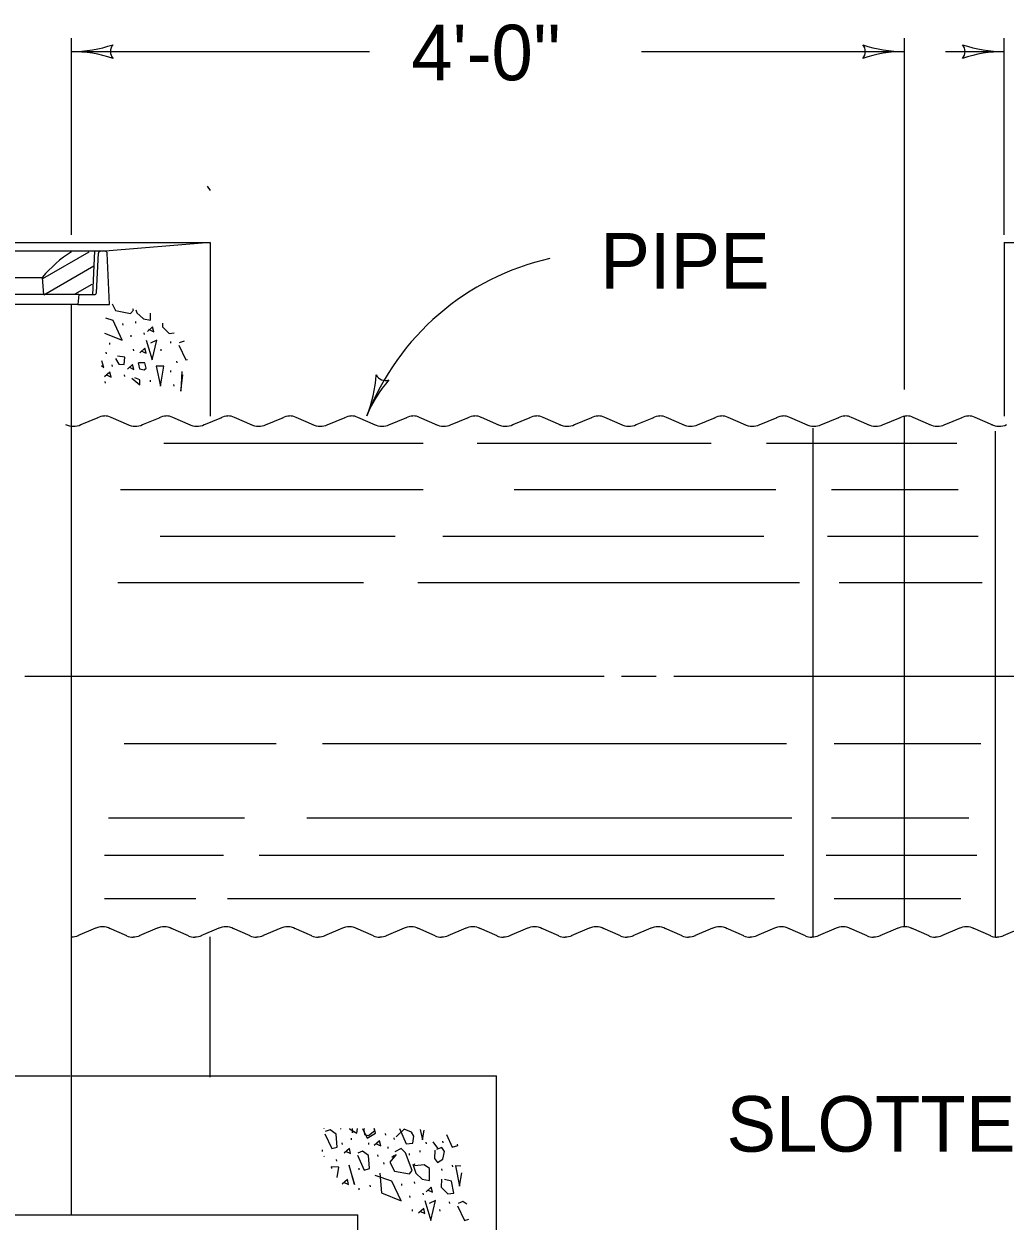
# Model space of a CAD drawing. Extents: x 1007 to 1035.5, y 1000.5 to 1021.5.
# Drawn here: x 1020.358 to 1023.892, y 1009.937 to 1014.247 of the extents above; entities that cross this region are included whole.
import ezdxf

# ---------------------------------------------------------------- set-up
doc = ezdxf.new("R2010")
doc.units = 0
doc.layers.add('Level 1', color=7, linetype='Continuous')
doc.layers.add('Level 5', color=7, linetype='Continuous')

msp = doc.modelspace()

# ---------------------------------------------------------------- linework, layer by layer
at = {"layer": 'Level 1'}
for p, q in [((1020.5292, 1013.4883), (1020.5292, 1014.1963)), ((1023.5293, 1012.9308), (1023.5293, 1014.1963)), ((1023.8886, 1013.4883), (1023.8886, 1014.1963)), ((1021.0187, 1013.6626), (1021.0293, 1013.6477)), ((1018.3417, 1013.4602), (1021.0293, 1013.4602)), ((1021.0292, 1013.4602), (1020.6507, 1013.4289)), ((1021.0293, 1013.4602), (1021.0293, 1012.8351)), ((1023.8886, 1013.4602), (1023.8886, 1012.8351)), ((1023.8886, 1013.4602), (1024.2038, 1013.4602)), ((1020.6343, 1013.4289), (1018.744, 1013.4289)), ((1020.4266, 1013.3309), (1020.5929, 1013.4269)), ((1020.6124, 1013.4286), (1020.6047, 1013.2724)), ((1020.6194, 1013.2802), (1020.6264, 1013.4214)), ((1020.6507, 1013.4289), (1020.6343, 1013.4289)), ((1020.6659, 1013.2375), (1020.6584, 1013.4214)), ((1020.4304, 1013.2724), (1020.6094, 1013.3758)), ((1020.3067, 1013.3348), (1020.4249, 1013.3348)), ((1020.4304, 1013.2724), (1020.4249, 1013.3348)), ((1020.543, 1013.2749), (1020.6038, 1013.3101)), ((1020.5565, 1013.2727), (1018.8144, 1013.2727)), ((1020.5527, 1013.2375), (1018.8183, 1013.2375)), ((1020.5292, 1009.9601), (1020.5292, 1013.2375)), ((1020.5565, 1013.2727), (1020.5527, 1013.2375)), ((1020.5527, 1013.2375), (1020.6659, 1013.2375)), ((1020.5565, 1013.2727), (1020.6116, 1013.2727)), ((1020.7137, 1013.1684), (1020.7144, 1013.1624)), ((1020.7595, 1013.1758), (1020.7602, 1013.1698)), ((1020.743, 1013.1263), (1020.7438, 1013.1203)), ((1020.7906, 1013.1354), (1020.7913, 1013.1294)), ((1020.8859, 1013.1043), (1020.8867, 1013.0983)), ((1020.6532, 1013.0658), (1020.6539, 1013.0598)), ((1020.666, 1013.0988), (1020.6668, 1013.0928)), ((1020.7522, 1013.0768), (1020.7528, 1013.0708)), ((1020.8511, 1013.0768), (1020.8518, 1013.0708)), ((1020.6752, 1013.0199), (1020.6759, 1013.014)), ((1020.9079, 1013.0328), (1020.9087, 1013.0268)), ((1020.7192, 1012.9833), (1020.7199, 1012.9773)), ((1020.8859, 1012.9998), (1020.8867, 1012.9938)), ((1020.6495, 1012.9595), (1020.6503, 1012.9535)), ((1020.8126, 1012.965), (1020.8133, 1012.959)), ((1020.8969, 1012.9485), (1020.8977, 1012.9425)), ((1020.5612, 1012.8034), (1020.6261, 1012.8306)), ((1020.6709, 1012.8312), (1020.7345, 1012.8038)), ((1020.7834, 1012.8034), (1020.8483, 1012.8306)), ((1020.8932, 1012.8312), (1020.9568, 1012.8038)), ((1021.0057, 1012.8034), (1021.0706, 1012.8306)), ((1021.1154, 1012.8312), (1021.179, 1012.8038)), ((1021.2279, 1012.8034), (1021.2928, 1012.8306)), ((1021.3377, 1012.8312), (1021.4013, 1012.8038)), ((1021.4502, 1012.8034), (1021.5151, 1012.8306)), ((1021.5599, 1012.8312), (1021.6235, 1012.8038)), ((1021.6724, 1012.8034), (1021.7373, 1012.8306)), ((1021.7822, 1012.8312), (1021.8458, 1012.8038)), ((1021.8947, 1012.8034), (1021.9596, 1012.8306)), ((1022.0044, 1012.8312), (1022.068, 1012.8038)), ((1022.1169, 1012.8034), (1022.1818, 1012.8306)), ((1022.2267, 1012.8312), (1022.2903, 1012.8038)), ((1022.3392, 1012.8034), (1022.4041, 1012.8306)), ((1022.4489, 1012.8312), (1022.5125, 1012.8038)), ((1022.5614, 1012.8034), (1022.6263, 1012.8306)), ((1022.6712, 1012.8312), (1022.7348, 1012.8038)), ((1022.7837, 1012.8034), (1022.8486, 1012.8306)), ((1022.8934, 1012.8312), (1022.957, 1012.8038)), ((1023.0059, 1012.8034), (1023.0708, 1012.8306)), ((1023.1157, 1012.8312), (1023.1793, 1012.8038)), ((1023.2282, 1012.8034), (1023.2931, 1012.8306)), ((1023.3379, 1012.8312), (1023.4015, 1012.8038)), ((1023.4504, 1012.8034), (1023.5153, 1012.8306)), ((1023.5293, 1010.9982), (1023.5293, 1012.8351)), ((1023.5602, 1012.8312), (1023.6238, 1012.8038)), ((1023.6727, 1012.8034), (1023.7376, 1012.8306)), ((1023.7824, 1012.8312), (1023.846, 1012.8038)), ((1023.2011, 1010.9601), (1023.2011, 1012.7919)), ((1023.8573, 1010.9601), (1023.8573, 1012.7815)), ((1021.7955, 1012.7367), (1020.8626, 1012.7367)), ((1022.8331, 1012.7367), (1021.9906, 1012.7367)), ((1023.7183, 1012.7367), (1023.033, 1012.7367)), ((1021.7955, 1012.5694), (1020.7055, 1012.5694)), ((1023.0663, 1012.5694), (1022.1239, 1012.5694)), ((1023.7232, 1012.5694), (1023.2662, 1012.5694)), ((1021.6955, 1012.4023), (1020.8483, 1012.4023)), ((1023.0235, 1012.4023), (1021.8668, 1012.4023)), ((1023.7945, 1012.4023), (1023.2519, 1012.4023)), ((1021.5813, 1012.235), (1020.696, 1012.235)), ((1023.152, 1012.235), (1021.7764, 1012.235)), ((1023.8088, 1012.235), (1023.2948, 1012.235)), ((1024.2038, 1011.8976), (1022.6983, 1011.8976)), ((1021.2672, 1011.6552), (1020.7198, 1011.6552)), ((1023.1044, 1011.6552), (1021.4338, 1011.6552)), ((1023.8041, 1011.6552), (1023.2758, 1011.6552)), ((1021.1529, 1011.3876), (1020.6627, 1011.3876)), ((1023.1234, 1011.3876), (1021.3767, 1011.3876)), ((1023.7612, 1011.3876), (1023.2662, 1011.3876)), ((1021.0768, 1011.2538), (1020.6484, 1011.2538)), ((1023.0948, 1011.2538), (1021.2053, 1011.2538)), ((1023.7898, 1011.2538), (1023.2472, 1011.2538)), ((1020.9768, 1011.0978), (1020.6484, 1011.0978)), ((1023.0615, 1011.0978), (1021.0911, 1011.0978)), ((1023.7327, 1011.0978), (1023.2758, 1011.0978)), ((1020.6162, 1010.9918), (1020.5513, 1010.9646)), ((1020.7287, 1010.964), (1020.6651, 1010.9914)), ((1020.8384, 1010.9918), (1020.7735, 1010.9646)), ((1020.9509, 1010.964), (1020.8873, 1010.9914)), ((1021.0607, 1010.9918), (1020.9958, 1010.9646)), ((1021.0293, 1010.4548), (1021.0293, 1010.9601)), ((1021.1732, 1010.964), (1021.1096, 1010.9914)), ((1021.2829, 1010.9918), (1021.218, 1010.9646)), ((1021.3954, 1010.964), (1021.3318, 1010.9914)), ((1021.5052, 1010.9918), (1021.4403, 1010.9646)), ((1021.6177, 1010.964), (1021.5541, 1010.9914)), ((1021.7274, 1010.9918), (1021.6625, 1010.9646)), ((1021.8399, 1010.964), (1021.7763, 1010.9914)), ((1021.9497, 1010.9918), (1021.8848, 1010.9646)), ((1022.0622, 1010.964), (1021.9986, 1010.9914)), ((1022.1719, 1010.9918), (1022.107, 1010.9646)), ((1022.2844, 1010.964), (1022.2208, 1010.9914)), ((1022.3942, 1010.9918), (1022.3293, 1010.9646)), ((1022.5067, 1010.964), (1022.4431, 1010.9914)), ((1022.6164, 1010.9918), (1022.5515, 1010.9646)), ((1022.7289, 1010.964), (1022.6653, 1010.9914)), ((1022.8387, 1010.9918), (1022.7738, 1010.9646)), ((1022.9512, 1010.964), (1022.8876, 1010.9914)), ((1023.0609, 1010.9918), (1022.996, 1010.9646)), ((1023.1734, 1010.964), (1023.1098, 1010.9914)), ((1023.2832, 1010.9918), (1023.2183, 1010.9646)), ((1023.3957, 1010.964), (1023.3321, 1010.9914)), ((1023.5054, 1010.9918), (1023.4405, 1010.9646)), ((1023.6179, 1010.964), (1023.5543, 1010.9914)), ((1023.7277, 1010.9918), (1023.6628, 1010.9646)), ((1023.8402, 1010.964), (1023.7766, 1010.9914)), ((1023.9499, 1010.9918), (1023.885, 1010.9646)), ((1018.8425, 1010.4601), (1020.5243, 1010.4601)), ((1020.5292, 1010.4601), (1022.0605, 1010.4601)), ((1022.0605, 1009.1072), (1022.0605, 1010.4601)), ((1021.438, 1010.271), (1021.4382, 1010.2698)), ((1021.4983, 1010.271), (1021.4987, 1010.268)), ((1021.5034, 1010.219), (1021.5042, 1010.213)), ((1021.5364, 1010.2355), (1021.5372, 1010.2295)), ((1021.5987, 1010.219), (1021.5994, 1010.213)), ((1021.6592, 1010.252), (1021.6599, 1010.246)), ((1021.6903, 1010.2373), (1021.6911, 1010.2313)), ((1021.8058, 1010.2208), (1021.8065, 1010.2148)), ((1021.8487, 1010.1993), (1021.8323, 1010.2225)), ((1021.8663, 1010.2245), (1021.867, 1010.2185)), ((1021.4319, 1010.1933), (1021.4327, 1010.1873)), ((1021.6317, 1010.175), (1021.6324, 1010.169)), ((1021.6683, 1010.2043), (1021.6691, 1010.1983)), ((1021.6828, 1010.1673), (1021.6926, 1010.1739)), ((1021.7453, 1010.1805), (1021.7461, 1010.1745)), ((1021.7838, 1010.1915), (1021.7845, 1010.1855)), ((1021.4378, 1010.1716), (1021.4394, 1010.1695)), ((1021.4651, 1010.132), (1021.4663, 1010.1259)), ((1021.4833, 1010.1585), (1021.484, 1010.1525)), ((1021.6537, 1010.1475), (1021.6544, 1010.1415)), ((1021.765, 1010.1433), (1021.7628, 1010.1366)), ((1021.9011, 1010.1383), (1021.9018, 1010.1324)), ((1021.9319, 1010.1351), (1021.9115, 1010.1357)), ((1021.5638, 1010.1273), (1021.5646, 1010.1214)), ((1021.8626, 1010.1255), (1021.8633, 1010.1196)), ((1021.5638, 1010.0559), (1021.5646, 1010.0499)), ((1021.6042, 1010.0669), (1021.6049, 1010.0609)), ((1021.7178, 1010.0706), (1021.7186, 1010.0646)), ((1021.7637, 1010.0779), (1021.7643, 1010.0719)), ((1021.7472, 1010.0284), (1021.7479, 1010.0224)), ((1021.7948, 1010.0376), (1021.7955, 1010.0316)), ((1021.8901, 1010.0064), (1021.8908, 1010.0004)), ((1017.8104, 1009.9601), (1021.5605, 1009.9601)), ((1021.5605, 1009.1072), (1021.5605, 1009.9601)), ((1021.7563, 1009.9789), (1021.757, 1009.9729)), ((1021.8553, 1009.9789), (1021.856, 1009.9729))]:
    msp.add_line(p, q, dxfattribs=at)
for points in [[(1020.6758, 1013.2391), (1020.6884, 1013.215), (1020.7422, 1013.2046), (1020.7526, 1013.2165), (1020.7508, 1013.2209)], [(1020.7615, 1013.2183), (1020.7653, 1013.2076), (1020.7885, 1013.1859), (1020.8146, 1013.1807), (1020.8146, 1013.2053)], [(1020.648, 1013.1341), (1020.7123, 1013.1083), (1020.6794, 1013.1792), (1020.6529, 1013.1878)], [(1020.8072, 1013.1478), (1020.8258, 1013.1388), (1020.8213, 1013.1568), (1020.8027, 1013.1403)], [(1020.8574, 1013.1696), (1020.8572, 1013.1568), (1020.8811, 1013.1329), (1020.8993, 1013.1348)], [(1020.7982, 1013.109), (1020.8198, 1013.0373), (1020.8363, 1013.109), (1020.8138, 1013.0978)], [(1020.9348, 1013.1053), (1020.9348, 1013.1052), (1020.9177, 1013.0985)], [(1020.7797, 1013.0708), (1020.7983, 1013.0618), (1020.7938, 1013.0798), (1020.7752, 1013.0633)], [(1020.9162, 1013.0903), (1020.9408, 1013.0373), (1020.9477, 1013.0391)], [(1020.6374, 1013.0175), (1020.6458, 1013.0097), (1020.6389, 1013.034)], [(1020.6877, 1013.0425), (1020.7003, 1013.0223), (1020.7198, 1013.0216), (1020.7213, 1013.0478), (1020.6958, 1013.0515)], [(1020.7357, 1013.0122), (1020.7543, 1013.0032), (1020.7498, 1013.0212), (1020.7312, 1013.0047)], [(1020.7698, 1013.0276), (1020.775, 1013.0059), (1020.7907, 1013.0022), (1020.7989, 1013.0082), (1020.7937, 1013.0276), (1020.7713, 1013.0268)], [(1020.6533, 1012.9847), (1020.6719, 1012.9758), (1020.6674, 1012.9937), (1020.6488, 1012.9772)], [(1020.8348, 1013.0154), (1020.8498, 1012.943), (1020.8624, 1013.0147), (1020.8341, 1013.0154)], [(1020.9274, 1012.9955), (1020.9229, 1012.9253), (1020.9311, 1012.9835)], [(1020.7474, 1012.9716), (1020.7758, 1012.9484), (1020.7758, 1012.9663), (1020.7571, 1012.9731)], [(1022.4483, 1011.8976), (1020.3619, 1011.8976)], [(1022.6358, 1011.8976), (1022.5108, 1011.8976)], [(1021.442, 1010.2508), (1021.4667, 1010.1978), (1021.4861, 1010.2031), (1021.4823, 1010.2501), (1021.4608, 1010.2658), (1021.4435, 1010.2591)], [(1021.5305, 1010.271), (1021.5305, 1010.2688), (1021.5574, 1010.2531), (1021.5596, 1010.271)], [(1021.5403, 1010.271), (1021.5417, 1010.2546), (1021.5417, 1010.271)], [(1021.578, 1010.271), (1021.594, 1010.2352), (1021.6246, 1010.2531), (1021.6208, 1010.271)], [(1021.5831, 1010.271), (1021.582, 1010.2651), (1021.5843, 1010.2494), (1021.5992, 1010.2449), (1021.6216, 1010.2628), (1021.6201, 1010.271)], [(1021.7103, 1010.271), (1021.7344, 1010.215), (1021.759, 1010.218), (1021.7628, 1010.2427), (1021.7538, 1010.2576), (1021.7277, 1010.2681), (1021.6985, 1010.2404)], [(1021.7858, 1010.2669), (1021.7934, 1010.23), (1021.7994, 1010.2643)], [(1021.6244, 1010.2167), (1021.6431, 1010.2078), (1021.6386, 1010.2257), (1021.6199, 1010.2093)], [(1021.8796, 1010.2493), (1021.901, 1010.2033), (1021.9204, 1010.2086), (1021.9199, 1010.2141)], [(1021.5163, 1010.1893), (1021.5349, 1010.1803), (1021.5305, 1010.1982), (1021.5118, 1010.1818)], [(1021.5593, 1010.1739), (1021.584, 1010.1208), (1021.6034, 1010.1261), (1021.5997, 1010.1732), (1021.578, 1010.1888), (1021.5608, 1010.1821)], [(1021.6985, 1010.1769), (1021.6762, 1010.1486), (1021.6926, 1010.1172), (1021.7463, 1010.1068), (1021.7568, 1010.1187), (1021.7322, 1010.1829), (1021.7164, 1010.1986), (1021.6941, 1010.1867)], [(1021.8382, 1010.1919), (1021.8374, 1010.162), (1021.8479, 1010.1478), (1021.8673, 1010.1605), (1021.8726, 1010.1874), (1021.8628, 1010.2023), (1021.8442, 1010.1948)], [(1021.4862, 1010.0941), (1021.4928, 1010.1313), (1021.4643, 1010.132)], [(1021.5283, 1010.1388), (1021.5492, 1010.0687), (1021.5298, 1010.1388)], [(1021.7583, 1010.1418), (1021.7695, 1010.1098), (1021.7927, 1010.0881), (1021.8188, 1010.0828), (1021.8188, 1010.1262), (1021.7993, 1010.1396), (1021.7665, 1010.1358)], [(1021.9123, 1010.1357), (1021.9272, 1010.0633), (1021.9356, 1010.1108)], [(1021.6403, 1010.1098), (1021.6463, 1010.0388), (1021.7164, 1010.0104), (1021.6836, 1010.0813), (1021.6238, 1010.1008)], [(1021.8621, 1010.0881), (1021.8613, 1010.0589), (1021.8853, 1010.0351), (1021.9062, 1010.0373), (1021.8987, 1010.0806), (1021.8726, 1010.0866)], [(1021.5089, 1010.0774), (1021.5276, 1010.0685), (1021.5232, 1010.0864), (1021.5045, 1010.07)], [(1021.8113, 1010.0499), (1021.83, 1010.041), (1021.8255, 1010.0589), (1021.8068, 1010.0425)], [(1021.8023, 1010.0112), (1021.824, 1009.9394), (1021.8404, 1010.0112), (1021.818, 1009.9999)], [(1021.9528, 1009.9974), (1021.939, 1010.0074), (1021.9218, 1010.0007)], [(1021.7838, 1009.973), (1021.8025, 1009.964), (1021.798, 1009.9819), (1021.7793, 1009.9655)], [(1021.9203, 1009.9925), (1021.945, 1009.9394), (1021.9609, 1009.9437)]]:
    msp.add_lwpolyline(points, dxfattribs=at)
for centre, radius, start, end in [((1020.7743, 1013.0432), 0.4552, 122.5678, 140.1478), ((1020.6343, 1013.4211), 0.00781, 90, 177.1376), ((1020.6506, 1013.4211), 0.00781, 2.3377, 90), ((1020.6116, 1013.2805), 0.00781, 270, 357.1365), ((1020.537, 1012.8611), 0.0625, 242.8207, 295.0261), ((1020.6482, 1012.7778), 0.0573, 90, 115.8573), ((1020.6482, 1012.7786), 0.0573, 65.4112, 90), ((1020.7593, 1012.8611), 0.0625, 242.8207, 295.0261), ((1020.8704, 1012.7778), 0.0573, 90, 115.8573), ((1020.8704, 1012.7786), 0.0573, 65.4112, 90), ((1020.9815, 1012.8611), 0.0625, 242.8207, 295.0261), ((1021.0927, 1012.7778), 0.0573, 90, 115.8573), ((1021.0927, 1012.7786), 0.0573, 65.4112, 90), ((1021.2038, 1012.8611), 0.0625, 242.8207, 295.0261), ((1021.3149, 1012.7778), 0.0573, 90, 115.8573), ((1021.3149, 1012.7786), 0.0573, 65.4112, 90), ((1021.426, 1012.8611), 0.0625, 242.8207, 295.0261), ((1021.5372, 1012.7778), 0.0573, 90, 115.8573), ((1021.5372, 1012.7786), 0.0573, 65.4112, 90), ((1021.6483, 1012.8611), 0.0625, 242.8207, 295.0261), ((1021.7594, 1012.7778), 0.0573, 90, 115.8573), ((1021.7594, 1012.7786), 0.0573, 65.4112, 90), ((1021.8705, 1012.8611), 0.0625, 242.8207, 295.0261), ((1021.9817, 1012.7778), 0.0573, 90, 115.8573), ((1021.9817, 1012.7786), 0.0573, 65.4112, 90), ((1022.0928, 1012.8611), 0.0625, 242.8207, 295.0261), ((1022.2039, 1012.7778), 0.0573, 90, 115.8573), ((1022.2039, 1012.7786), 0.0573, 65.4112, 90), ((1022.315, 1012.8611), 0.0625, 242.8207, 295.0261), ((1022.4262, 1012.7778), 0.0573, 90, 115.8573), ((1022.4262, 1012.7786), 0.0573, 65.4112, 90), ((1022.5373, 1012.8611), 0.0625, 242.8207, 295.0261), ((1022.6484, 1012.7778), 0.0573, 90, 115.8573), ((1022.6484, 1012.7786), 0.0573, 65.4112, 90), ((1022.7595, 1012.8611), 0.0625, 242.8207, 295.0261), ((1022.8707, 1012.7778), 0.0573, 90, 115.8573), ((1022.8707, 1012.7786), 0.0573, 65.4112, 90), ((1022.9818, 1012.8611), 0.0625, 242.8207, 295.0261), ((1023.0929, 1012.7778), 0.0573, 90, 115.8573), ((1023.0929, 1012.7786), 0.0573, 65.4112, 90), ((1023.204, 1012.8611), 0.0625, 242.8207, 295.0261), ((1023.3152, 1012.7778), 0.0573, 90, 115.8573), ((1023.3152, 1012.7786), 0.0573, 65.4112, 90), ((1023.4263, 1012.8611), 0.0625, 242.8207, 295.0261), ((1023.5374, 1012.7778), 0.0573, 90, 115.8573), ((1023.5374, 1012.7786), 0.0573, 65.4112, 90), ((1023.6485, 1012.8611), 0.0625, 242.8207, 295.0261), ((1023.7597, 1012.7778), 0.0573, 90, 115.8573), ((1023.7597, 1012.7786), 0.0573, 65.4112, 90), ((1023.8708, 1012.8611), 0.0625, 242.8207, 295.0261), ((1020.6403, 1010.9341), 0.0625, 62.8207, 115.0261), ((1020.8626, 1010.9341), 0.0625, 62.8207, 115.0261), ((1021.0848, 1010.9341), 0.0625, 62.8207, 115.0261), ((1021.3071, 1010.9341), 0.0625, 62.8207, 115.0261), ((1021.5293, 1010.9341), 0.0625, 62.8207, 115.0261), ((1021.7516, 1010.9341), 0.0625, 62.8207, 115.0261), ((1021.9738, 1010.9341), 0.0625, 62.8207, 115.0261), ((1022.1961, 1010.9341), 0.0625, 62.8207, 115.0261), ((1022.4183, 1010.9341), 0.0625, 62.8207, 115.0261), ((1022.6406, 1010.9341), 0.0625, 62.8207, 115.0261), ((1022.8628, 1010.9341), 0.0625, 62.8207, 115.0261), ((1023.0851, 1010.9341), 0.0625, 62.8207, 115.0261), ((1023.3073, 1010.9341), 0.0625, 62.8207, 115.0261), ((1023.5296, 1010.9341), 0.0625, 62.8207, 115.0261), ((1023.7518, 1010.9341), 0.0625, 62.8207, 115.0261), ((1020.5292, 1011.0174), 0.0573, 270, 295.8573), ((1020.7514, 1011.0166), 0.0573, 245.4112, 270), ((1020.7514, 1011.0174), 0.0573, 270, 295.8573), ((1020.9737, 1011.0166), 0.0573, 245.4112, 270), ((1020.9737, 1011.0174), 0.0573, 270, 295.8573), ((1021.1959, 1011.0166), 0.0573, 245.4112, 270), ((1021.1959, 1011.0174), 0.0573, 270, 295.8573), ((1021.4182, 1011.0166), 0.0573, 245.4112, 270), ((1021.4182, 1011.0174), 0.0573, 270, 295.8573), ((1021.6404, 1011.0166), 0.0573, 245.4112, 270), ((1021.6404, 1011.0174), 0.0573, 270, 295.8573), ((1021.8627, 1011.0166), 0.0573, 245.4112, 270), ((1021.8627, 1011.0174), 0.0573, 270, 295.8573), ((1022.0849, 1011.0166), 0.0573, 245.4112, 270), ((1022.0849, 1011.0174), 0.0573, 270, 295.8573), ((1022.3072, 1011.0166), 0.0573, 245.4112, 270), ((1022.3072, 1011.0174), 0.0573, 270, 295.8573), ((1022.5294, 1011.0166), 0.0573, 245.4112, 270), ((1022.5294, 1011.0174), 0.0573, 270, 295.8573), ((1022.7517, 1011.0166), 0.0573, 245.4112, 270), ((1022.7517, 1011.0174), 0.0573, 270, 295.8573), ((1022.9739, 1011.0166), 0.0573, 245.4112, 270), ((1022.9739, 1011.0174), 0.0573, 270, 295.8573), ((1023.1962, 1011.0166), 0.0573, 245.4112, 270), ((1023.1962, 1011.0174), 0.0573, 270, 295.8573), ((1023.4184, 1011.0166), 0.0573, 245.4112, 270), ((1023.4184, 1011.0174), 0.0573, 270, 295.8573), ((1023.6407, 1011.0166), 0.0573, 245.4112, 270), ((1023.6407, 1011.0174), 0.0573, 270, 295.8573), ((1023.8629, 1011.0166), 0.0573, 245.4112, 270), ((1023.8629, 1011.0174), 0.0573, 270, 295.8573)]:
    msp.add_arc(centre, radius, start, end, dxfattribs=at)
at = {"layer": 'Level 5'}
for p, q in [((1020.5292, 1014.1477), (1021.6033, 1014.1477)), ((1022.5823, 1014.1477), (1023.5243, 1014.1477)), ((1023.677, 1014.1477), (1023.8886, 1014.1477))]:
    msp.add_line(p, q, dxfattribs=at)
for centre, radius, start, end in [((1020.5292, 1014.6164), 0.4687, 269.9878, 270), ((1020.5292, 1014.6164), 0.4687, 270, 288.6688), ((1020.5292, 1013.6789), 0.4687, 71.3472, 89.9939), ((1020.7074, 1014.1476), 0.0375, 138.7746, 220.8913), ((1023.351, 1014.1477), 0.0375, 318.7746, 40.8913), ((1023.5293, 1013.6789), 0.4688, 90, 108.6688), ((1023.5293, 1014.6164), 0.4688, 251.3472, 269.9939), ((1023.5293, 1013.6789), 0.4688, 89.9878, 90), ((1023.7103, 1014.1477), 0.0375, 318.7746, 40.8913), ((1023.8886, 1013.6789), 0.4687, 90, 108.6688), ((1023.8886, 1014.6164), 0.4687, 251.3472, 269.9939), ((1023.8886, 1013.6789), 0.4687, 89.9878, 90), ((1022.457, 1012.4978), 0.9278, 102.7303, 158.6188), ((1021.1593, 1013.0139), 0.4687, 337.7049, 356.3737), ((1021.6607, 1013.001), 0.0375, 206.4795, 288.5962), ((1022.0267, 1012.6583), 0.4687, 139.0521, 157.6988), ((1021.1593, 1013.0139), 0.4687, 337.6927, 337.7049)]:
    msp.add_arc(centre, radius, start, end, dxfattribs=at)

# ---------------------------------------------------------------- texts
at = {"layer": 'Level 1'}
for s, p in [("4'-0''", (1021.7534, 1014.0442)), ('PIPE', (1022.4344, 1013.2942)), ('SLOTTED PIPE', (1022.8886, 1010.187))]:
    msp.add_text(s, height=0.2, dxfattribs=at).set_placement(p)

doc.saveas('drawing.dxf')
